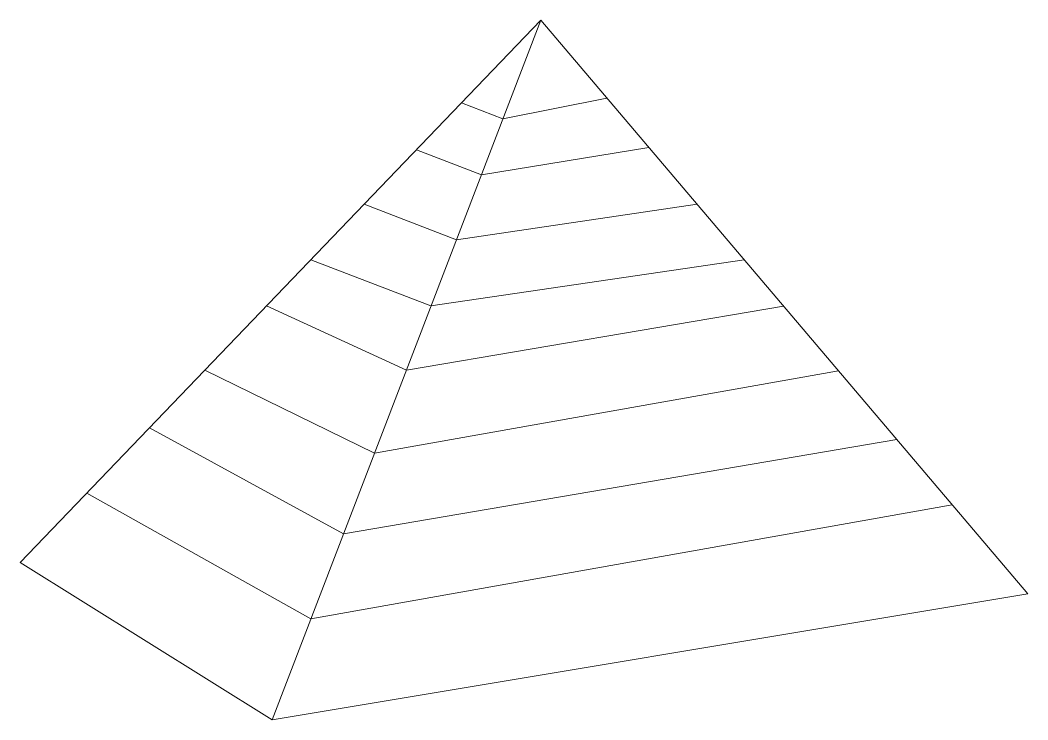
# Model space of a CAD drawing. Header units: millimetres. Extents: x 78 to 182, y 80 to 153.
import ezdxf

# ---------------------------------------------------------------- set-up
doc = ezdxf.new("R2010")
doc.units = ezdxf.units.MM

msp = doc.modelspace()

# ---------------------------------------------------------------- linework, layer by layer
at = {"color": 7, "linetype": 'Continuous', "lineweight": 18}
for p, q in [((131.71, 152.64), (78.03, 96.71)), ((131.71, 152.64), (104, 80.49)), ((181.93, 93.47), (131.71, 152.64)), ((127.8, 142.47), (138.53, 144.6)), ((123.52, 144.11), (127.8, 142.47)), ((118.88, 139.27), (125.59, 136.7)), ((125.59, 136.7), (142.86, 139.51)), ((113.49, 133.66), (123.01, 130)), ((123.01, 130), (147.82, 133.66)), ((107.99, 127.93), (120.39, 123.17)), ((120.39, 123.17), (152.68, 127.93)), ((103.42, 123.17), (117.85, 116.56)), ((117.85, 116.56), (156.75, 123.14)), ((97.08, 116.56), (114.56, 107.98)), ((114.56, 107.98), (162.41, 116.47)), ((91.36, 110.61), (111.36, 99.66)), ((111.36, 99.66), (168.41, 109.41)), ((84.89, 103.86), (107.99, 90.89)), ((107.99, 90.89), (174.14, 102.65)), ((104, 80.49), (78.03, 96.71)), ((104, 80.49), (181.93, 93.47))]:
    msp.add_line(p, q, dxfattribs=at)

doc.saveas('drawing.dxf')
